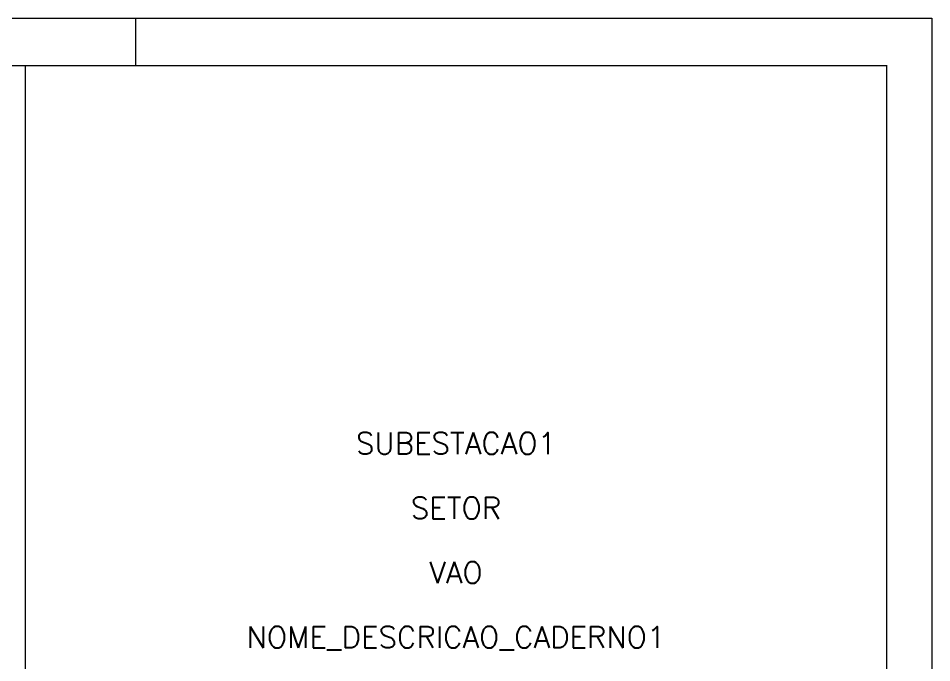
# Model space of a CAD drawing. Header units: millimetres. Extents: x 573 to 993, y 334 to 631.
# Drawn here: x 781 to 993.2, y 480.9 to 630.6 of the extents above; entities that cross this region are included whole.
import ezdxf
from ezdxf.enums import TextEntityAlignment as Align

# ---------------------------------------------------------------- set-up
doc = ezdxf.new("R2010")
doc.units = ezdxf.units.MM
doc.layers.add('1', color=7, linetype='Continuous')
doc.styles.add('ROMANS', font='romans.shx')

msp = doc.modelspace()

# ---------------------------------------------------------------- linework, layer by layer
at = {"color": 7}
msp.add_line((808.2423577827179, 630.6436545640074), (808.2423577827179, 619.6436545640075), dxfattribs=at)
msp.add_lwpolyline([(573.242357782718, 333.6436545640075), (573.242357782718, 630.6436545640074), (993.2423577827179, 630.6436545640074), (993.2423577827179, 333.6436545640075)], close=True, dxfattribs=at)
at = {"color": 5, "const_width": 0.3}
msp.add_lwpolyline([(595.242357782718, 619.6436545640075), (982.742357782718, 619.6436545640075), (982.742357782718, 344.1436545640075), (595.242357782718, 344.1436545640075)], close=True, dxfattribs=at)
at = {"layer": '1', "color": 5, "linetype": 'Continuous', "const_width": 0.3}
msp.add_lwpolyline([(782.7047577827179, 619.6436545640074), (782.7047577827179, 344.1436545640075)], dxfattribs=at)

# ---------------------------------------------------------------- texts
at = {"layer": '1', "color": 7, "linetype": 'Continuous', "style": 'ROMANS'}
for tag, p in [('SUBESTACAO1', (882.723557782718, 531.8936545640074)), ('SETOR', (882.723557782718, 516.8936545640075)), ('VAO', (882.723557782718, 501.8936545640075)), ('NOME_DESCRICAO_CADERNO1', (882.723557782718, 486.8936545640075))]:
    msp.add_attdef(tag, text='', height=5, dxfattribs=at).set_placement(p, align=Align.MIDDLE_CENTER)

doc.saveas('drawing.dxf')
